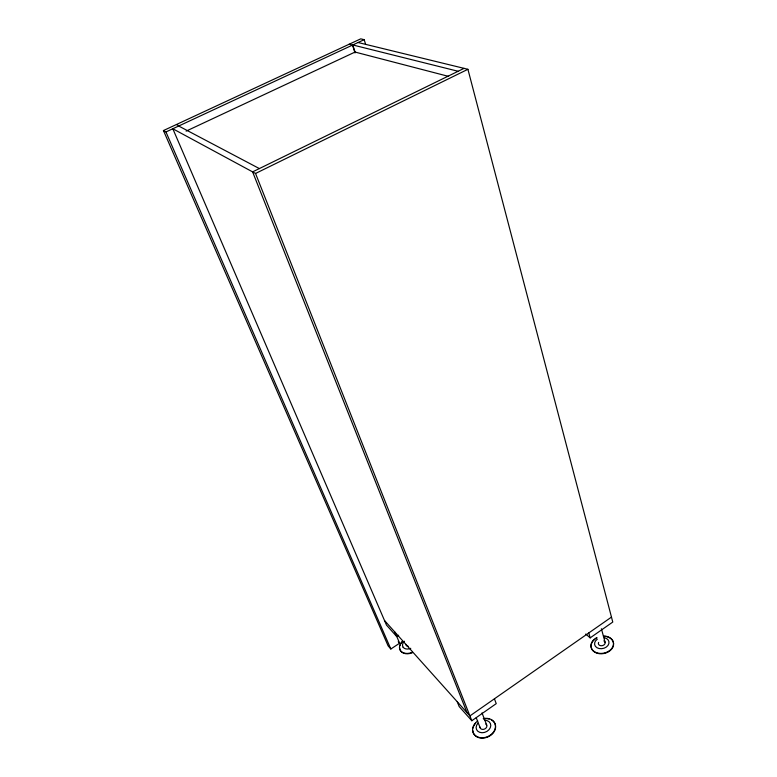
<?xml version="1.0" encoding="UTF-8"?>
<svg xmlns="http://www.w3.org/2000/svg" width="777" height="777" viewBox="0 0 777 777"><rect width="100%" height="100%" fill="white"/><g stroke="black" fill="none" stroke-linecap="round" stroke-linejoin="round"><path stroke-width="1.17" d="M457.264 701.767L459.178 706.555L471.824 720.726L496.231 703.641L494.434 698.795M585.761 634.042L590.17 637.878L612.771 622.056L467.919 69.299L358.061 42.512M611.48 617.103L469.92 715.908L384.489 620.483M365.617 44.299L364.18 39.666L360.742 38.85L163.442 130.555L388.102 645.852L390.841 648.999L399.621 643.201L396.299 635.401M471.824 720.726L255.536 173.465L172.815 128.759L386.47 625.067L396.697 636.528L398.65 635.246M464.063 68.357L252.612 171.882L467.035 712.684M255.536 173.465L467.919 69.299M186.13 131.128L355.05 52.059L448.601 76.399M163.442 130.555L165.948 131.954L364.18 39.666M458.109 71.27L352.797 44.969L355.002 51.904M349.116 44.25L352.496 45.105L355.002 52.953M176.437 124.514L179.011 125.874M178.681 126.02L259.372 168.58M403.088 647.299L403.38 647.532A6.828 4.827 -24.7 0 0 410.761 648.329M398.242 641.647L399.621 643.201M165.948 131.954L390.841 648.999M394.726 631.915L396.697 636.528M476.252 717.812L480.157 727.806M482.012 712.897L486.723 725.135M588.781 632.944L590.17 637.878M601.408 628.778L605.137 642.482M485.771 724.018A3.545 2.797 -23.3 0 1 485.975 728.059L485.275 728.641A3.545 2.797 -23.3 0 1 481.837 729.263A3.545 2.797 -23.3 0 1 480.001 727.087M483.284 718.579A11.801 9.314 -23.3 0 1 495.027 729.147A11.801 9.314 -23.3 0 1 477.253 736.771A11.801 9.314 -23.3 0 1 477.719 720.969M491.676 720.056A11.801 9.314 -23.3 0 1 489.228 736.295A11.801 9.314 -23.3 0 1 472.756 730.613M472.979 728.088A11.801 9.314 -23.3 0 1 475.621 723.28M483.43 718.939A11.801 9.314 -23.3 0 1 489.189 719.046M484.867 720.269A7.556 5.954 -23.3 0 1 490.277 727.738A7.556 5.954 -23.3 0 1 479.623 732.303A7.556 5.954 -23.3 0 1 477.962 723.241M603.836 640.879A3.429 2.574 -12.1 0 1 604.457 644.463L603.826 644.997A3.429 2.574 -12.1 0 1 599.698 645.366A3.429 2.574 -12.1 0 1 598.64 642.404M603.418 636.004A11.402 8.576 -12.1 0 1 612.499 647.387A11.402 8.576 -12.1 0 1 594.531 651.757A11.402 8.576 -12.1 0 1 596.814 637.606M607.255 636.858A11.402 8.576 -12 0 1 611.82 648.921A11.402 8.576 -12 0 1 595.124 652.408A11.402 8.576 -12 0 1 594.551 639.51M595.289 638.947A11.402 8.576 -12 0 1 596.911 637.975M603.515 636.373A11.402 8.576 -12 0 1 606.361 636.635M604.389 637.742A7.304 5.488 -12.1 0 1 607.973 645.454A7.304 5.488 -12.1 0 1 597.008 647.736A7.304 5.488 -12.1 0 1 597.27 639.228M408.178 646.25A3.205 2.263 -24.7 0 1 405.963 644.386M412.354 652.34A10.664 7.547 -24.7 0 1 400.845 651.107A10.664 7.547 -24.7 0 1 402.418 641.229M412.5 652.68A10.664 7.547 -24.7 0 1 399.601 647.746M399.941 645.638A10.664 7.547 -24.7 0 1 402.564 641.569M403.399 647.542A6.828 4.827 -24.7 0 1 404.399 641.229"/></g></svg>
